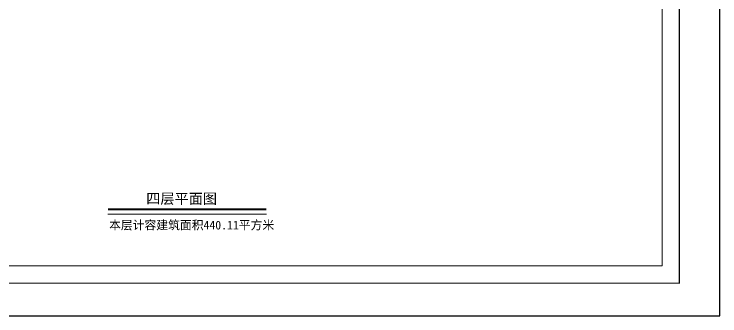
# Model space of a CAD drawing. Extents: x 512858 to 514372, y -232486 to -231710.
# Drawn here: x 513792.48 to 513833.7, y -232158.64 to -232141.05 of the extents above; entities that cross this region are included whole.
import ezdxf

# ---------------------------------------------------------------- set-up
doc = ezdxf.new("R2010")
doc.units = 0
doc.header["$LTSCALE"] = 1000
doc.layers.add('图廓', color=252, linetype='Continuous', lineweight=9)
doc.layers.add('打印图框', color=252, linetype='Continuous', plot=False)
doc.layers.add('楼层注记', color=7, linetype='Continuous')
doc.styles.add('dw', font='simhei.ttf')

msp = doc.modelspace()

# ---------------------------------------------------------------- linework, layer by layer
at = {"layer": '图廓', "color": 0, "const_width": 0.0667}
msp.add_lwpolyline([(513772.642, -232113.876), (513831.33, -232113.876), (513831.33, -232156.725), (513772.642, -232156.725)], close=True, dxfattribs=at)
at = {"layer": '图廓', "color": 0}
msp.add_lwpolyline([(513773.642, -232114.876), (513830.33, -232114.876), (513830.33, -232155.725), (513773.642, -232155.725)], close=True, dxfattribs=at)
at = {"layer": '图廓', "color": 7, "const_width": 0.112}
msp.add_lwpolyline([(513797.962, -232152.424), (513807.212, -232152.424)], dxfattribs=at)
at = {"layer": '图廓', "color": 7}
msp.add_lwpolyline([(513797.962, -232152.698), (513807.212, -232152.698)], dxfattribs=at)
at = {"layer": '打印图框', "color": 6, "ltscale": 0.5}
msp.add_lwpolyline([(513770.244, -232158.636), (513833.697, -232158.636), (513833.697, -232111.051), (513770.244, -232111.051)], close=True, dxfattribs=at)

# ---------------------------------------------------------------- texts
at = {"layer": '图廓', "color": 7, "style": 'dw'}
msp.add_text('本层计容建筑面积440.11平方米', height=0.50524, dxfattribs=at).set_placement((513798.029, -232153.598))
at = {"layer": '楼层注记', "color": 7, "style": 'dw'}
msp.add_text('四层平面图', height=0.6063, dxfattribs=at).set_placement((513800.196, -232152.103))

doc.saveas('drawing.dxf')
